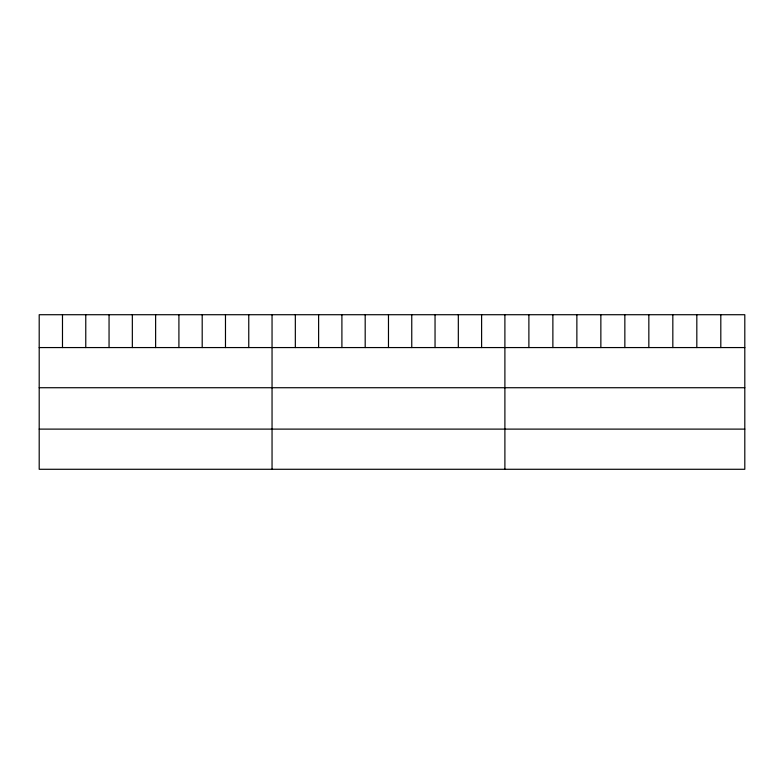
<?xml version="1.0" encoding="UTF-8"?>
<svg xmlns="http://www.w3.org/2000/svg" width="784" height="784" viewBox="0 0 784 784"><rect width="100%" height="100%" fill="white"/><g stroke="black" fill="none" stroke-linecap="round" stroke-linejoin="round"><path stroke-width="1.18" d="M744.8 347.567L744.8 469.283L39.2 469.283L39.2 314.717L744.8 314.717L744.8 347.567L39.2 347.567M39.2 387.727L744.8 387.727M39.2 429.113L744.8 429.113M720.81 314.717L720.81 347.567M696.819 314.717L696.819 347.567M672.829 314.717L672.829 347.567M648.838 314.717L648.838 347.567M624.848 314.717L624.848 347.567M600.858 314.717L600.858 347.567M576.867 314.717L576.867 347.567M552.877 314.717L552.877 347.567M528.886 314.717L528.886 347.567M504.896 314.717L504.896 469.283M481.611 314.717L481.611 347.567M458.326 314.717L458.326 347.567M435.042 314.717L435.042 347.567M411.757 314.717L411.757 347.567M388.472 314.717L388.472 347.567M365.187 314.717L365.187 347.567M341.902 314.717L341.902 347.567M318.618 314.717L318.618 347.567M295.333 314.717L295.333 347.567M272.048 314.717L272.048 469.283M248.763 314.717L248.763 347.567M225.478 314.717L225.478 347.567M202.194 314.717L202.194 347.567M178.909 314.717L178.909 347.567M155.624 314.717L155.624 347.567M132.339 314.717L132.339 347.567M109.054 314.717L109.054 347.567M85.77 314.717L85.77 347.567M62.485 314.717L62.485 347.567"/></g></svg>
